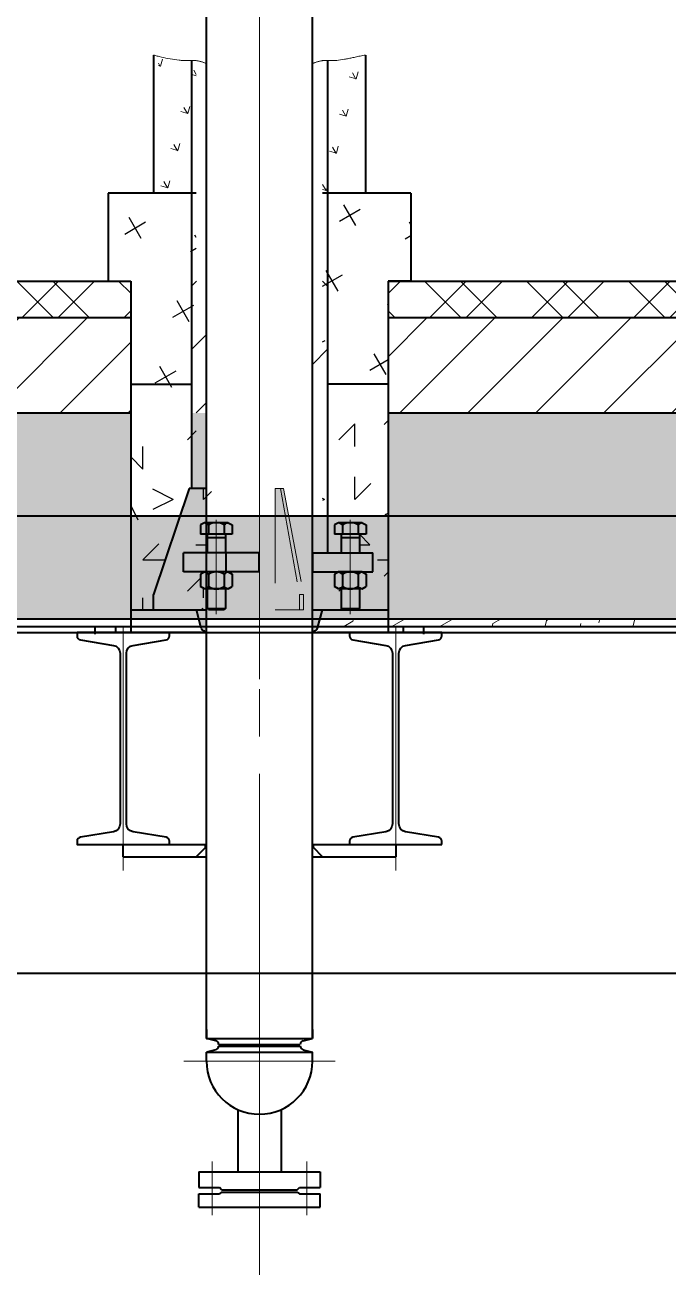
# Model space of a CAD drawing. Header units: millimetres. Extents: x 52110 to 400893, y -153728 to 31997.
# Drawn here: x 219034 to 219884, y -21382 to -19742 of the extents above; entities that cross this region are included whole.
import ezdxf

# ---------------------------------------------------------------- set-up
doc = ezdxf.new("R2010")
doc.units = ezdxf.units.MM
doc.header["$LTSCALE"] = 500
for name, pattern in [('CENTER', [2, 1.25, -0.25, 0.25, -0.25]), ('DASHED2', [0.375, 0.25, -0.125]), ('PHANTOM2', [1.25, 0.625, -0.125, 0.125, -0.125, 0.125, -0.125])]:
    doc.linetypes.add(name, pattern=pattern)
for name, color, linetype, lineweight in [('2D', 4, 'PHANTOM2', 20), ('POU', 4, 'Continuous', 20), ('SHI', 7, 'Continuous', 40), ('WEN', 3, 'Continuous', 20), ('XU', 6, 'DASHED2', 20), ('ZHONG', 1, 'CENTER', 20)]:
    doc.layers.add(name, color=color, linetype=linetype, lineweight=lineweight)
doc.layers.add('X1', color=4, linetype='Continuous')

# ---------------------------------------------------------------- blocks, each defined once
blk = doc.blocks.new('A$C25282B1C')
at = {"layer": 'SHI'}
for p, q in [((10.48125825748139, 160.000005457885), (10.48125825748139, 51.50000545788498)), ((10.48125825748139, 160.000005457885), (28.48125825748139, 160.000005457885)), ((28.48125825748139, 160.000005457885), (28.48125825748139, 133.000005457885)), ((30.48125825748139, 130.000005457885), (28.48125825748139, 133.000005457885)), ((30.48125825748139, 130.000005457885), (30.48125825748139, 30.00000545788498)), ((30.48125825748139, 130.000005457885), (30.48125825748139, 30.00000545788498)), ((10.48125825748139, 51.50000545788498), (10.48125825748139, 5.457884981296957e-06)), ((30.48125825748139, 30.00000545788498), (28.48125825748139, 27.00000545788498)), ((28.48125825748139, 27.00000545788498), (28.48125825748139, 5.457884981296957e-06)), ((10.48125825748139, 5.457884981296957e-06), (28.48125825748139, 5.457884981296957e-06))]:
    blk.add_line(p, q, dxfattribs=at)
at = {"layer": 'WEN'}
blk.add_line((33.48125825748139, 80.00000545788498), (33.48125825748139, 80.00000545788498), dxfattribs=at)
at = {"layer": 'ZHONG'}
for p, q in [((26.0439406021178, 142.500005457885), (4.779234586749226e-06, 142.500005457885)), ((26.0439406021178, 17.50000545788498), (4.779234586749226e-06, 17.50000545788498))]:
    blk.add_line(p, q, dxfattribs=at)
blk = doc.blocks.new('A$C1AC5615E')
at = {"layer": '2D'}
h = blk.add_hatch(dxfattribs=at)
h.set_pattern_fill('GRASS', color=256, scale=2, angle=30, style=0)
h.set_pattern_definition([(120, (-417850.4960974087, -464422.839628054), (-49.06899852934082, 13.14799852934082), [9.524999999999967, -62.31699999999987]), (74.99999999999999, (-417850.4960974087, -464422.839628054), (-49.06903197548466, 13.14800749120806), [9.525, -41.275]), (165, (-417850.4960974087, -464422.839628054), (-13.14800749120806, -49.06903197548466), [9.525, -41.275])])
edge = h.paths.add_edge_path()
edge.add_spline(control_points=[(374.4998659037228, 1574.045335388371), (361.6744125203986, 1570.283434265621), (345.2576627952221, 1565.46815114245), (328.1334034692554, 1566.965663278803), (324.4998659037228, 1566.612576956839)], knot_values=[0, 0, 0, 0, 39.61177139820362, 50.70359056945104, 50.70359056945104, 50.70359056945104, 50.70359056947351], degree=3, periodic=0)
edge.add_line((324.4998659037228, 1566.612576956955), (324.4998659038392, 1391.48565990819))
edge.add_line((324.4998659038392, 1391.48565990819), (374.4998659038974, 1391.48565990819))
edge.add_line((374.4998659038974, 1391.48565990819), (374.4998659037228, 1574.045335388488))
edge = h.paths.add_edge_path()
edge.add_spline(control_points=[(157.4998659036646, 1566.612576956781), (153.866328338132, 1566.965663278745), (136.7420690121653, 1565.46815114245), (120.325319287047, 1570.283434265621), (107.4998659037228, 1574.045335388371)], knot_values=[0, 0, 0, 7.439382443408249e-12, 11.09181917127733, 50.70359056948095, 50.70359056948095, 50.70359056948095, 50.70359056948095], degree=3, periodic=0)
edge.add_line((107.4998659037228, 1574.045335388313), (107.4998659036064, 1391.485659907725))
edge.add_line((107.4998659036064, 1391.485659907725), (157.4998659037228, 1391.485659907783))
edge.add_line((157.4998659037228, 1391.485659907783), (157.4998659037228, 1566.612576957014))
at = {"layer": 'WEN'}
for points in [[(157.6606535756437, 841.4856599082486), (164.1702367721882, 817.1915646827329, 0.3394542588641972), (168.9998659036064, 813.4856599082486), (168.9998659036646, 811.4856599083068), (170.9998659036064, 811.4856599083068), (170.9998659036064, 846.3730383004076, 0.169566396676881)], [(324.339078231802, 841.4856599082486), (317.8294950352574, 817.1915646827329, -0.3394542588641972), (312.9998659038392, 813.4856599082486), (312.999865903781, 811.4856599083068), (310.9998659038392, 811.4856599083068), (310.9998659038392, 846.3730383004076, -0.169566396676881)]]:
    blk.add_hatch(color=256, dxfattribs=at).paths.add_polyline_path(points)
at = {"layer": 'X1'}
h = blk.add_hatch(dxfattribs=at)
h.set_pattern_fill('CROSS', color=256, scale=10, angle=30, style=0)
h.set_pattern_definition([(30, (-417850.4960974087, -464422.839628054), (23.24261314031186, 86.74261314031186), [31.75, -95.25]), (120, (-417828.8104441237, -464428.6502813391), (-86.74261314031186, 23.24261314031186), [31.74999999999993, -95.24999999999973])])
h.paths.add_polyline_path([(440.9998659035482, 1391.485659908365), (324.4998659038392, 1391.48565990819), (324.4998659040721, 1127.485659908481), (410.9998659036646, 1127.48565990854), (410.99986590349, 1275.48565990819), (440.9998659035482, 1275.48565990819)])
h.paths.add_polyline_path([(157.4998659037228, 1391.485659907841), (40.99986590395565, 1391.485659907608), (40.99986590401386, 1275.485659908249), (70.99986590378103, 1275.485659908249), (70.99986590383924, 1127.485659908598), (157.4998659036064, 1127.485659908481)])
h = blk.add_hatch(dxfattribs=at)
h.set_pattern_fill('GEOL6', color=256, scale=200, style=0, pattern_type=2)
h.set_pattern_definition([(0, (-417810.4960974087, -464448.8396280541), (200, 200), [30, -80, 30, -60]), (0, (-417740.4960974087, -464428.8396280541), (200, 200), [30, -170]), (90, (-417730.4960974087, -464368.8396280541), (-200, 200), [30, -40, 30, -100]), (90, (-417810.4960974087, -464328.8396280541), (-200, 200), [30, -170]), (45, (-417730.4960974087, -464368.8396280541), (2.220446049250313e-14, 200.000000003805), [30, -139.70562748, 30, -83.13708498000001]), (135, (-417710.4960974087, -464428.8396280541), (-200.000000003805, 2.220446049250313e-14), [30, -111.42135624, 30, -111.42135624]), (225, (-417730.4960974087, -464268.8396280541), (-4.440892098500626e-14, -200.000000003805), [30, -252.8427124]), (225, (-417670.4960974087, -464448.8396280541), (-4.440892098500626e-14, -200.000000003805), [30, -252.8427124]), (26.56505119999999, (-417690.4960974087, -464388.8396280541), (200.0000000000188, 8.001289630854558e-08), [30, -417.2135954]), (63.43494880000001, (-417670.4960974087, -464348.8396280541), (8.001289630854558e-08, 200.0000000000188), [30, -417.2135954]), (116.5650512, (-417670.4960974087, -464348.8396280541), (-8.001296292192706e-08, 200.0000000000188), [29.99999999999993, -417.2135953999988]), (153.4349488, (-417770.4960974087, -464368.8396280541), (-200.0000000000188, 8.001291851300607e-08), [30, -417.2135954]), (206.5650512, (-417770.4960974087, -464368.8396280541), (-200.0000000000188, -8.001286300185484e-08), [29.99999999999993, -417.2135953999988]), (243.4349488, (-417830.4960974087, -464368.8396280541), (-8.001284079739435e-08, -200.0000000000188), [30, -417.2135954]), (296.5650512, (-417830.4960974087, -464368.8396280541), (8.001294071746656e-08, -200.0000000000188), [30, -417.2135954]), (333.4349488, (-417690.4960974087, -464388.8396280541), (200.0000000000188, -8.001302953530853e-08), [30, -417.2135954])])
h.paths.add_polyline_path([(410.9998659036064, 1101.485659908481), (324.4998659040721, 1101.485659908307), (324.4998659041303, 916.4856599081904), (348.9998659036646, 916.4856599082486), (348.9998659036646, 941.4856599082486), (340.2152562128322, 941.4856599081322), (340.2152562128322, 953.485659908074), (345.4114086357004, 956.4856599081904), (376.5883231717453, 956.4856599081322), (381.7844755945553, 953.4856599082486), (381.7844755944971, 941.4856599081322), (372.9998659036646, 941.4856599081322), (372.9998659037228, 916.4856599082486), (390.9998659036646, 916.4856599081904), (390.9998659036646, 891.4856599081322), (376.5883231719199, 891.4856599081904), (381.7844755945553, 888.4856599081322), (381.7844755945553, 872.1856599082603), (376.5883231719781, 869.1856599082603), (372.9998659037228, 869.1856599082603), (372.9998659036646, 843.0856599081089), (371.3998659037461, 841.4856599082486), (410.9998659036646, 841.4856599082486)])
h.paths.add_polyline_path([(348.9998659036064, 869.1856599082603), (345.4114086355257, 869.1856599081439), (340.2152562128904, 872.1856599082603), (340.2152562128904, 888.4856599081322), (345.4114086355257, 891.4856599081904), (310.9998659036646, 891.4856599081904), (310.9998659036646, 841.4856599081904), (350.5998659035831, 841.4856599081904), (348.9998659037228, 843.0856599079925)])
h.paths.add_polyline_path([(157.4998659036064, 1101.485659908365), (70.99986590372282, 1101.485659908598), (70.99986590378103, 841.4856599081322), (107.4998659037228, 841.4856599081322), (107.4998659037228, 861.485659908074), (154.4998659036064, 1001.48565990819), (157.4998659036646, 1001.485659908249)])
h.paths.add_polyline_path([(170.9998659036064, 869.1856599082021), (168.4114086356421, 869.1856599082603), (163.2152562128904, 872.1856599082021), (163.2152562128904, 888.4856599081904), (168.4114086357004, 891.4856599081904), (140.8540402806539, 891.4856599082486), (140.8540402807121, 916.4856599082486), (170.9998659036646, 916.4856599083068), (170.9998659036646, 941.4856599081322), (163.2152562128904, 941.4856599082486), (163.2152562128322, 953.4856599081322), (168.4114086356421, 956.4856599082486), (177.4998659037228, 956.4856599082486), (177.499865903781, 1001.485659908249), (154.4998659036064, 1001.485659908132), (107.4998659037228, 861.4856599083068), (107.4998659037228, 841.4856599081904), (170.9998659037228, 841.4856599081904)])
at = {"layer": '2D'}
for points, knots in [([(100.9998659037228, 1574.045335388371), (113.825319287047, 1570.283434265621), (136.7420690122235, 1565.468151142479), (158.6528744222887, 1567.384245520232), (166.6016561298165, 1564.598953820685), (170.9998659036646, 1562.668586808264)], [0, 0, 0, 0, 39.61177139820362, 50.70359056947351, 64.87617860784879, 64.87617860784879, 64.87617860784879, 64.87617860784879]), ([(380.9998659037228, 1574.045335388371), (361.6744125203986, 1570.283434265621), (345.2576627952221, 1565.468151142479), (323.346857385186, 1567.384245520232), (315.3980756776, 1564.598953820685), (310.9998659037519, 1562.668586808264)], [0, 0, 0, 0, 39.61177139820362, 50.70359056947351, 64.87617860786634, 64.87617860786634, 64.87617860786634, 64.87617860786634])]:
    blk.add_open_spline(points, degree=3, knots=knots, dxfattribs=at)
at = {"layer": 'SHI'}
for p, q in [((170.9998659036064, 275.6077519484461), (170.9998659037228, 2914.3635678684)), ((310.999865903781, 275.6077519482715), (310.9998659037228, 2914.3635678684)), ((100.9998659037228, 1574.045335388371), (100.9998659035482, 1391.485659907899)), ((150.9998659037228, 1566.612576956781), (150.9998659036064, 1001.48565990819)), ((330.9998659037228, 1566.612576956781), (330.9998659041885, 916.4856599081904)), ((380.9998659037228, 1574.045335388371), (380.9998659038392, 1391.485659908249)), ((157.4998659037228, 1391.485659907725), (40.99986590395565, 1391.48565990755)), ((40.99986590395565, 1391.48565990755), (40.99986590395565, 1275.48565990819)), ((440.9998659035482, 1391.485659908365), (324.4998659038974, 1391.485659908249)), ((440.9998659035482, 1391.485659908249), (440.9998659035482, 1275.48565990819)), ((40.99986590389744, 1275.485659908249), (70.99986590378103, 1275.48565990819)), ((70.99986590378103, 1275.48565990819), (70.99986590378103, 811.4856599082486)), ((410.9998659035482, 1275.48565990819), (410.9998659036646, 811.4856599081904)), ((440.9998659035482, 1275.485659908249), (410.9998659035482, 1275.48565990819)), ((70.99986590383924, 1139.48565990854), (150.9998659036355, 1139.485659908365)), ((410.9998659037228, 1139.485659908481), (330.9998659040721, 1139.485659908423)), ((147.9998659036064, 1001.48565990819), (100.9998659037228, 861.4856599081904)), ((170.9998659037228, 1001.48565990819), (147.9998659036064, 1001.48565990819)), ((168.4114086355839, 956.4856599081904), (163.2152562128904, 953.4856599081904)), ((163.2152562128904, 953.4856599081904), (163.2152562128904, 941.4856599081904)), ((199.5883231718617, 956.4856599081904), (168.4114086355839, 956.4856599081904)), ((173.6075610582775, 953.4856599081904), (173.6075610582775, 941.4856599081904)), ((194.3921707491099, 953.4856599081904), (194.3921707491099, 941.4856599081904)), ((199.5883231718617, 956.4856599081904), (204.7844755945553, 953.4856599081904)), ((204.7844755945553, 953.4856599081904), (204.7844755945553, 941.4856599081904)), ((345.4114086355839, 956.4856599081904), (340.2152562128904, 953.4856599081904)), ((340.2152562128904, 953.4856599081904), (340.2152562128904, 941.4856599081904)), ((376.5883231718617, 956.4856599081904), (345.4114086355839, 956.4856599081904)), ((350.6075610582775, 953.4856599081904), (350.6075610582775, 941.4856599081904)), ((371.3921707491099, 953.4856599081904), (371.3921707491099, 941.4856599081904)), ((376.5883231718617, 956.4856599081904), (381.7844755945553, 953.4856599081904)), ((381.7844755945553, 953.4856599081904), (381.7844755945553, 941.4856599081904)), ((204.7844755945553, 941.4856599081904), (163.2152562128904, 941.4856599081904)), ((170.9998659036646, 916.4856599081904), (170.9998659036646, 941.4856599081904)), ((171.9998659036646, 941.4856599081904), (171.9998659036646, 916.4856599081904)), ((195.9998659036646, 936.4856599081904), (171.9998659036646, 936.4856599081904)), ((195.9998659036646, 941.4856599081904), (195.9998659036646, 916.4856599081904)), ((381.7844755945553, 941.4856599081904), (340.2152562128904, 941.4856599081904)), ((348.9998659036646, 941.4856599081904), (348.9998659036646, 916.4856599081904)), ((372.9998659036646, 936.4856599081904), (348.9998659036646, 936.4856599081904)), ((372.9998659036646, 941.4856599081904), (372.9998659036646, 916.4856599081904)), ((240.795473186794, 916.4856599081904), (140.8540402807121, 916.4856599081904)), ((140.8540402807121, 891.4856599081904), (140.8540402807121, 916.4856599081904)), ((197.1456915267336, 891.4856599081904), (197.1456915267336, 916.4856599081904)), ((240.795473186794, 891.4856599081904), (240.795473186794, 916.4856599081904)), ((310.999865903781, 916.4856599081904), (390.9998659036646, 916.4856599081904)), ((310.999865903781, 916.4856599081904), (310.999865903781, 891.4856599081904)), ((390.9998659036646, 891.4856599081904), (390.9998659036646, 916.4856599081904)), ((240.795473186794, 891.4856599081904), (140.8540402807121, 891.4856599081904)), ((168.4114086355839, 891.4856599081904), (163.2152562128904, 888.4856599081904)), ((163.2152562128904, 888.4856599081904), (163.2152562128904, 872.1856599082021)), ((199.5883231718617, 891.4856599081904), (168.4114086355839, 891.4856599081904)), ((173.6075610582775, 888.4856599081904), (173.6075610582775, 872.1856599082021)), ((194.3921707491099, 888.4856599081904), (194.3921707491099, 872.1856599082021)), ((199.5883231718617, 891.4856599081904), (204.7844755945553, 888.4856599081904)), ((204.7844755945553, 888.4856599081904), (204.7844755945553, 872.1856599082021)), ((310.999865903781, 891.4856599081904), (390.9998659036646, 891.4856599081904)), ((345.4114086355839, 891.4856599081904), (340.2152562128904, 888.4856599081904)), ((340.2152562128904, 888.4856599081904), (340.2152562128904, 872.1856599082021)), ((376.5883231718617, 891.4856599081904), (345.4114086355839, 891.4856599081904)), ((350.6075610582775, 888.4856599081904), (350.6075610582775, 872.1856599082021)), ((371.3921707491099, 888.4856599081904), (371.3921707491099, 872.1856599082021)), ((376.5883231718617, 891.4856599081904), (381.7844755945553, 888.4856599081904)), ((381.7844755945553, 888.4856599081904), (381.7844755945553, 872.1856599082021)), ((168.4114086355839, 869.1856599082021), (163.2152562128904, 872.1856599082021)), ((199.5883231718617, 869.1856599082021), (204.7844755945553, 872.1856599082021)), ((345.4114086355839, 869.1856599082021), (340.2152562128904, 872.1856599082021)), ((376.5883231718617, 869.1856599082021), (381.7844755945553, 872.1856599082021)), ((100.9998659037228, 841.4856599081904), (100.9998659037228, 861.4856599081904)), ((199.5883231718617, 869.1856599082021), (168.4114086355839, 869.1856599082021)), ((170.9998659036646, 841.4856599081904), (170.9998659036646, 869.1856599082021)), ((171.9998659036646, 869.1856599082021), (171.9998659036646, 843.0856599081671)), ((195.9998659036646, 869.1856599082021), (195.9998659036646, 843.0856599081671)), ((376.5883231718617, 869.1856599082021), (345.4114086355839, 869.1856599082021)), ((348.9998659036646, 869.1856599082021), (348.9998659036646, 843.0856599081671)), ((372.9998659036646, 869.1856599082021), (372.9998659036646, 843.0856599081671)), ((70.99986590378103, 841.4856599081904), (70.99986590378103, 811.4856599081904)), ((70.99986590378103, 841.4856599081904), (170.9998659037228, 841.4856599081322)), ((164.1702367723046, 817.1915646826747), (157.6606535757601, 841.4856599081904)), ((164.1702367722464, 817.1915646828493), (157.6606535757601, 841.485659908365)), ((167.0998659036413, 841.4856599081904), (165.4998659036646, 843.0856599081671)), ((171.9998659036646, 843.0856599081671), (195.9998659036646, 843.0856599081671)), ((194.3998659036879, 841.4856599081904), (173.5998659036413, 841.4856599081904)), ((195.9998659036646, 843.0856599081671), (194.3998659036879, 841.4856599081904)), ((310.9998659037228, 841.4856599081904), (410.9998659036646, 841.4856599081904)), ((317.829495035141, 817.1915646826747), (324.3390782316856, 841.4856599081904)), ((317.8294950351992, 817.1915646828493), (324.3390782316856, 841.485659908365)), ((348.9998659036646, 843.0856599081671), (372.9998659036646, 843.0856599081671)), ((350.5998659036995, 841.4856599081904), (348.9998659036646, 843.0856599081671)), ((371.3998659036879, 841.4856599081904), (350.5998659036995, 841.4856599081904)), ((372.9998659036646, 843.0856599081671), (371.3998659036879, 841.4856599081904)), ((410.9998659036646, 841.4856599081904), (410.9998659036646, 811.4856599081904)), ((164.4998659036646, 811.4856599081904), (70.99986590378103, 811.4856599081904)), ((168.999865903781, 811.4856599081904), (168.999865903781, 813.4856599081904)), ((168.9998659036646, 811.485659908365), (168.9998659036646, 813.485659908365)), ((312.9998659036646, 811.4856599081904), (312.9998659036646, 813.4856599081904)), ((312.999865903781, 811.485659908365), (312.999865903781, 813.485659908365)), ((410.9998659036646, 811.4856599081904), (317.4998659036646, 811.4856599081904)), ((60.99986590366461, 531.4856687559295), (170.9998659036064, 531.4856687558131)), ((60.99986590366461, 515.4856599081904), (60.99986590366461, 531.4856599081904)), ((157.4998659037228, 515.4856613033699), (169.4998659037228, 527.4856613033699)), ((169.4998659037228, 527.4856613033699), (169.4998659037228, 531.4856687558131)), ((310.999865903781, 531.4856687558713), (420.999865903781, 531.4856687559295)), ((312.4998659037228, 527.4856613033699), (312.4998659037228, 531.4856687558131)), ((324.4998659037228, 515.4856613033699), (312.4998659037228, 527.4856613033699)), ((420.999865903781, 531.4856599081904), (420.999865903781, 515.4856599081904)), ((60.99986590366461, 515.4856687559295), (170.9998659036646, 515.4856687558131)), ((310.999865903781, 515.4856687558131), (420.999865903781, 515.4856687559295)), ((170.9998659036064, 287.4856599081613), (170.9998659036064, 275.6077519479513)), ((310.999865903781, 287.4856599081904), (310.999865903781, 275.6077519482133)), ((183.1686754062248, 272.3471292689283), (170.9998659036064, 275.6077519479513)), ((170.99986590349, 275.6077519483588), (310.9998659037228, 275.6077519482715)), ((186.9998659036064, 267.4856599081613), (294.999865903781, 267.4856599081904)), ((186.9998659036064, 265.4856599081613), (294.999865903781, 265.4856599081904)), ((298.8310564009298, 272.3471292690738), (310.999865903781, 275.6077519482133)), ((183.1686754062248, 260.6241905475108), (170.9998659036064, 257.3635678683713)), ((170.9998659036064, 245.4856599081613), (170.9998659036064, 257.3635678683713)), ((170.99986590349, 257.3635678683713), (310.9998659037228, 257.363567868284)), ((298.8310564009298, 260.6241905474235), (310.999865903781, 257.363567868284)), ((310.999865903781, 245.4856599081904), (310.999865903781, 257.363567868284)), ((212.499865903781, 181.5501455206613), (212.499865903781, 99.48565990819043)), ((269.4998659036937, 181.5501455206031), (269.499865903781, 99.48565990819043)), ((160.999865903781, 99.48565990819043), (240.999865903781, 99.48565990819043)), ((160.999865903781, 99.48565990819043), (160.999865903781, 78.48565990819043)), ((240.999865903781, 99.48565990819043), (320.999865903781, 99.48565990819043)), ((320.999865903781, 99.48565990819043), (320.999865903781, 78.48565990819043)), ((160.999865903781, 78.48565990819043), (187.999865903781, 78.48565990819043)), ((190.999865903781, 75.48565990819043), (187.999865903781, 78.48565990819043)), ((190.999865903781, 75.48565990819043), (290.999865903781, 75.48565990819043)), ((290.999865903781, 75.48565990819043), (293.999865903781, 78.48565990819043)), ((293.999865903781, 78.48565990819043), (320.999865903781, 78.48565990819043))]:
    blk.add_line(p, q, dxfattribs=at)
at = {"layer": 'SHI', "color": 7}
for p, q in [((50.99986590366461, 819.4856599081904), (50.99986590366461, 811.4856599081322)), ((430.999865903781, 819.4856599082486), (430.999865903781, 811.4856599081904))]:
    blk.add_line(p, q, dxfattribs=at)
at = {"layer": 'SHI'}
for points in [[(121.9998659036646, 531.4856599081904), (121.9998659036646, 535.9667196731098, 0.3666293647016401), (117.5711805363244, 541.194607469406), (74.02367653688998, 548.4525248026839, -0.3666293647019973), (65.24986590366461, 558.8096610029243), (65.24986590366461, 784.1616588135148, -0.3666293647011963), (74.02367653688998, 794.5187950137552), (117.5711805363244, 801.7767123469748, 0.3666293647015957), (121.9998659036646, 807.0046001433293), (121.9998659036646, 811.4856599081904), (-0.0001340963353868574, 811.4856599081904), (-0.0001340963353868574, 807.0046001433293, 0.366629364701598), (4.42855127088842, 801.7767123469748), (47.97605527032283, 794.5187950137552, -0.3666293647015348), (56.74986590366461, 784.1616588135148), (56.74986590366461, 558.8096610029243, -0.3666293647016597), (47.97605527032283, 548.4525248026839), (4.42855127088842, 541.194607469406, 0.3666293647015952), (-0.0001340963353868574, 535.9667196731098), (-0.0001340963353868574, 531.4856599081904)], [(481.999865903781, 531.4856599081904), (481.999865903781, 535.9667196731098, 0.3666293647016401), (477.5711805365572, 541.194607469406), (434.0236765371228, 548.4525248026839, -0.3666293647019973), (425.249865903781, 558.8096610029243), (425.249865903781, 784.1616588135148, -0.3666293647011963), (434.0236765371228, 794.5187950137552), (477.5711805365572, 801.7767123469748, 0.3666293647015957), (481.999865903781, 807.0046001433293), (481.999865903781, 811.4856599081904), (359.999865903781, 811.4856599081904), (359.999865903781, 807.0046001433293, 0.366629364701598), (364.4285512711213, 801.7767123469748), (407.9760552705557, 794.5187950137552, -0.3666293647015348), (416.749865903781, 784.1616588135148), (416.749865903781, 558.8096610029243, -0.3666293647016597), (407.9760552705557, 548.4525248026839), (364.4285512711213, 541.194607469406, 0.3666293647015952), (359.999865903781, 535.9667196731098), (359.999865903781, 531.4856599081904)]]:
    blk.add_lwpolyline(points, format="xyb", close=True, dxfattribs=at)
for centre, radius, start, end in [((166.3789862645499, 946.9654010990998), 9.734786514645075, 42.05082845338326, 77.94917155106938), ((183.9998659036646, 936.9856599081904), 19.50000000000048, 57.79577250096757, 122.2042274990324), ((201.6207455428375, 946.9654010990998), 9.734786514645075, 102.0508284489306, 137.9491715466168), ((343.3789862645499, 946.9654010990998), 9.734786514645075, 42.05082845338326, 77.94917155106938), ((360.9998659036646, 936.9856599081904), 19.50000000000048, 57.79577250096757, 122.2042274990324), ((378.6207455428375, 946.9654010990998), 9.734786514645075, 102.0508284489306, 137.9491715466168), ((166.3789862645499, 881.9654010990998), 9.734786514645075, 42.05082845338326, 77.94917155106938), ((183.9998659036646, 871.9856599081904), 19.50000000000048, 57.79577250096757, 122.2042274990324), ((201.6207455428375, 881.9654010990998), 9.734786514645075, 102.0508284489306, 137.9491715466168), ((343.3789862645499, 881.9654010990998), 9.734786514645075, 42.05082845338326, 77.94917155106938), ((360.9998659036646, 871.9856599081904), 19.50000000000048, 57.79577250096757, 122.2042274990324), ((378.6207455428375, 881.9654010990998), 9.734786514645075, 102.0508284489306, 137.9491715466168), ((166.3789862645499, 878.7059187172345), 9.734786514645075, 282.0508284489306, 317.9491715466167), ((183.9998659036646, 888.6856599082021), 19.50000000000048, 237.7957725009676, 302.2042274990324), ((201.6207455428375, 878.7059187172345), 9.734786514645075, 222.0508284533833, 257.9491715510694), ((343.3789862645499, 878.7059187172345), 9.734786514645075, 282.0508284489306, 317.9491715466167), ((360.9998659036646, 888.6856599082021), 19.50000000000048, 237.7957725009676, 302.2042274990324), ((378.6207455428375, 878.7059187172345), 9.734786514645075, 222.0508284533833, 257.9491715510694), ((168.999865903781, 818.4856599082486), 4.999999999999999, 194.9999999994714, 270), ((168.9998659037228, 818.4856599084233), 4.999999999999999, 194.9999999994714, 270), ((312.9998659036646, 818.4856599082486), 5, 270, 345.0000000005286), ((312.9998659037228, 818.4856599084233), 5, 270, 345.0000000005286), ((181.9998659036064, 267.4856599080449), 4.999999999999998, 0, 76.48134770883703), ((181.9998659036064, 265.4856599083942), 4.999999999999998, 283.518652291163, 0), ((299.999865903781, 267.4856599083068), 4.999999999999998, 103.5186522946005, 180), ((299.999865903781, 265.4856599081904), 4.999999999999998, 180, 256.4813477053995), ((240.999865903781, 245.4856599081904), 70, 180, 270), ((240.999865903781, 245.4856599081904), 70, 270, 0)]:
    blk.add_arc(centre, radius, start, end, dxfattribs=at)
at = {"layer": 'XU'}
for p, q in [((261.5910138904874, 1001.48565990819), (272.7677443976572, 1001.48565990819)), ((261.5910138904874, 1001.48565990819), (261.5910138904874, 841.4856599081904)), ((268.733209101978, 1001.48565990819), (294.079026573716, 861.4856599081904)), ((272.7677443976572, 1001.48565990819), (299.1455620923371, 861.4856599081904)), ((294.079026573716, 841.4856599081904), (294.079026573716, 861.4856599081904)), ((299.1455620923371, 861.4856599081904), (294.079026573716, 861.4856599081904)), ((299.1455620923371, 841.4856599081904), (299.1455620923371, 861.4856599081904)), ((261.5910138904874, 841.4856599081904), (299.1455620923371, 841.4856599081904))]:
    blk.add_line(p, q, dxfattribs=at)
at = {"layer": 'ZHONG'}
for p, q in [((240.9998659037228, 2.154222602257505e-05), (240.9998659037228, 3399.648868912402)), ((183.9998659036646, 960.4856599081904), (183.9998659036646, 835.5391195498305)), ((360.9998659036646, 960.4856599081904), (360.9998659036646, 835.5391195498305)), ((60.99986590366461, 819.2133897009553), (60.99986590366461, 497.0971537580263)), ((420.999865903781, 819.2133897009553), (420.999865903781, 497.0971537580263)), ((141.0247368754644, 245.4856599081904), (340.9749949320394, 245.4856599081904)), ((178.499865903781, 113.1984649676961), (178.499865903781, 68.04834225288505)), ((303.499865903781, 113.1984649676961), (303.499865903781, 68.04834225288505))]:
    blk.add_line(p, q, dxfattribs=at)
at = {"layer": 'WEN', "rotation": 90}
blk.add_blockref('A$C25282B1C', (320.9998713616224, 42.00440165072359), dxfattribs=at)

msp = doc.modelspace()

# ---------------------------------------------------------------- hatches: boundary and pattern name
at = {"layer": 'POU'}
h = msp.add_hatch(dxfattribs=at)
h.set_pattern_fill('STEEL', color=256, scale=30, angle=90, style=0)
h.set_pattern_definition([(135, (32984.13526495086, -89527.40226624561), (-67.35192090801866, -67.35192090801864), []), (135, (32936.51026495086, -89527.40226624561), (-67.35192090801866, -67.35192090801864), [])])
h.paths.add_polyline_path([(213933.6372798813, -20128.44465978352), (213933.6372798813, -20080.4446597835), (213913.6372798814, -20080.44465978351), (213913.6372798814, -20128.44465978352)])
h.paths.add_polyline_path([(213753.6372798812, -20080.44465978352), (213753.637279881, -20128.44465978352), (213773.6372798812, -20128.44465978352), (213773.6372798813, -20080.44465978351)])
h.paths.add_polyline_path([(213673.6372798815, -20128.44465978352), (213673.6372798815, -20080.44465978351), (212943.6372798809, -20080.44465978353), (212943.6372798809, -20128.44465978352)])
h.paths.add_polyline_path([(216383.6372798776, -20128.44465978347), (216383.6372798775, -20080.44465978348), (216363.6372798773, -20080.44465978348), (216363.6372798773, -20128.44465978347)])
h.paths.add_polyline_path([(219513.6372798809, -20080.44465978342), (219513.6372798809, -20128.44465978344), (220506.6372798809, -20128.44465978342), (220506.6372798809, -20080.44465978341)])
h.paths.add_polyline_path([(219413.6372798812, -20080.44465978343), (219413.6372798812, -20128.44465978345), (219433.6372798813, -20128.44465978344), (219433.6372798813, -20080.44465978341)])
h.paths.add_polyline_path([(219253.637279881, -20080.44465978344), (219253.637279881, -20128.44465978344), (219273.6372798809, -20128.44465978344), (219273.6372798809, -20080.44465978343)])
h.paths.add_polyline_path([(218013.6372798815, -20080.44465978345), (218013.6372798814, -20128.44465978346), (219173.6372798812, -20128.44465978344), (219173.6372798812, -20080.44465978344)])
h.paths.add_polyline_path([(217273.6372798809, -20128.44465978349), (217273.6372798808, -20080.44465978346), (216463.6372798771, -20080.44465978347), (216463.6372798771, -20128.44465978348)])
h.paths.add_polyline_path([(215413.6372798815, -20080.44465978349), (215413.6372798814, -20128.44465978348), (216123.6372798773, -20128.44465978347), (216123.6372798773, -20080.44465978348)])
h.paths.add_polyline_path([(214673.6372798809, -20128.4446597835), (214673.6372798808, -20080.4446597835), (214013.6372798812, -20080.44465978351), (214013.6372798812, -20128.44465978352)])
h = msp.add_hatch(dxfattribs=at)
h.set_pattern_fill('STEEL', color=256, scale=30, angle=90, style=0)
h.set_pattern_definition([(45.00000000000234, (405703.139294814, -89527.40226623804), (67.3519209080214, -67.3519209080159), []), (45.00000000000234, (405750.764294814, -89527.40226623804), (67.3519209080214, -67.3519209080159), [])])
h.paths.add_polyline_path([(219513.6372798809, -20080.44465978344), (219513.6372798809, -20128.44465978343), (220673.6372798808, -20128.44465978339), (220673.6372798808, -20080.44465978341)])
h.paths.add_polyline_path([(219413.6372798812, -20080.44465978344), (219413.6372798811, -20128.44465978342), (219433.6372798813, -20128.44465978342), (219433.6372798813, -20080.44465978344)])
h.paths.add_polyline_path([(219253.637279881, -20080.44465978345), (219253.637279881, -20128.44465978344), (219273.6372798809, -20128.44465978344), (219273.6372798809, -20080.44465978344)])
h.paths.add_polyline_path([(219173.6372798812, -20128.44465978344), (219173.6372798812, -20080.44465978345), (218180.6372798811, -20080.44465978346), (218180.6372798811, -20128.44465978347)])
h.paths.add_polyline_path([(222223.637279885, -20128.44465978333), (222223.637279885, -20080.44465978334), (221413.6372798814, -20080.44465978338), (221413.6372798813, -20128.44465978338)])
h.paths.add_polyline_path([(222323.6372798849, -20128.44465978333), (222323.6372798849, -20080.44465978333), (222303.6372798846, -20080.44465978333), (222303.6372798846, -20128.44465978333)])
h.paths.add_polyline_path([(223273.6372798808, -20128.44465978333), (223273.6372798808, -20080.44465978334), (222563.6372798848, -20080.44465978334), (222563.6372798848, -20128.44465978334)])
h.paths.add_polyline_path([(225013.6372798808, -20080.44465978328), (225013.6372798808, -20128.44465978326), (225743.6372798812, -20128.44465978325), (225743.6372798812, -20080.44465978327)])
h.paths.add_polyline_path([(224753.6372798809, -20080.4446597833), (224753.6372798809, -20128.44465978328), (224933.6372798813, -20128.44465978327), (224933.6372798812, -20080.44465978329)])
h.paths.add_polyline_path([(224673.637279881, -20128.44465978328), (224673.637279881, -20080.4446597833), (223863.6372798814, -20080.44465978332), (223863.6372798814, -20128.4446597833)])
h = msp.add_hatch(dxfattribs=at)
h.set_pattern_fill('ANSI31', color=256, scale=20, style=0)
h.set_pattern_definition([(45, (32984.13526495086, -89517.40226624561), (-44.90128060534576, 44.90128060534577), [])])
h.paths.add_polyline_path([(213673.6372798814, -20254.4446597835), (213673.6372798815, -20128.44465978352), (212943.6372798809, -20128.44465978352), (212943.6372798809, -20254.44465978353)])
h.paths.add_polyline_path([(213753.637279881, -20128.44465978352), (213753.637279881, -20254.44465978349), (213773.6372798813, -20254.44465978349), (213773.6372798813, -20128.44465978352)])
h.paths.add_polyline_path([(216383.6372798776, -20254.44465978338), (216383.6372798776, -20128.44465978349), (216363.6372798773, -20128.4446597835), (216363.6372798773, -20254.44465978338)])
h.paths.add_polyline_path([(216223.6372798772, -20254.4446597834), (216223.6372798771, -20128.44465978349), (216203.6372798771, -20128.44465978349), (216203.6372798772, -20254.4446597834)])
h.paths.add_polyline_path([(219513.6372798809, -20128.44465978346), (219513.6372798809, -20254.44465978324), (220673.6372798809, -20254.4446597832), (220673.6372798808, -20128.44465978346)])
h.paths.add_polyline_path([(219413.637279881, -20128.44465978347), (219413.6372798811, -20254.44465978325), (219433.6372798815, -20254.44465978325), (219433.6372798813, -20128.44465978347)])
h.paths.add_polyline_path([(219253.637279881, -20128.44465978349), (219253.637279881, -20254.44465978326), (219273.6372798809, -20254.44465978325), (219273.6372798809, -20128.44465978348)])
h.paths.add_polyline_path([(222483.637279885, -20254.44465978317), (222483.6372798849, -20128.44465978343), (222463.637279885, -20128.44465978343), (222463.6372798849, -20254.44465978317)])
h.paths.add_polyline_path([(222303.6372798845, -20254.44465978317), (222303.6372798845, -20216.44465978421), (222223.637279885, -20216.44465978416), (222223.637279885, -20128.44465978343), (221413.6372798814, -20128.44465978345), (221413.6372798812, -20254.44465978319)])
h.paths.add_polyline_path([(223273.6372798809, -20254.44465978316), (223273.6372798808, -20128.44465978341), (222563.6372798848, -20128.44465978344), (222563.6372798848, -20254.44465978317)])
h.paths.add_polyline_path([(224673.637279881, -20216.44465978299), (224673.637279881, -20128.44465978343), (224013.6372798814, -20128.44465978343), (224013.6372798812, -20254.44465978315), (225743.6372798812, -20254.44465978314), (225743.6372798809, -20128.44465978341), (225013.6372798808, -20128.44465978341), (225013.6372798808, -20216.44465978304), (224933.6372798814, -20216.44465978309), (224933.6372798813, -20128.44465978341), (224753.6372798809, -20128.44465978341), (224753.6372798809, -20216.44465978316)])
h.paths.add_polyline_path([(218013.6372798813, -20128.44465978348), (218013.6372798813, -20254.44465978331), (219173.6372798812, -20254.44465978325), (219173.6372798812, -20128.44465978349)])
h.paths.add_polyline_path([(217273.637279881, -20254.44465978334), (217273.6372798809, -20128.44465978349), (216463.6372798771, -20128.44465978349), (216463.6372798771, -20254.44465978339)])
h.paths.add_polyline_path([(213933.6372798814, -20254.44465978349), (213933.6372798813, -20128.44465978351), (213913.6372798814, -20128.4446597835), (213913.6372798814, -20254.44465978349)])
h.paths.add_polyline_path([(215413.6372798814, -20128.4446597835), (215413.6372798813, -20254.44465978342), (216123.6372798773, -20254.44465978339), (216123.6372798773, -20128.44465978349)])
h.paths.add_polyline_path([(214673.637279881, -20254.44465978346), (214673.6372798809, -20128.4446597835), (214013.6372798812, -20128.4446597835), (214013.6372798812, -20254.44465978349)])
h = msp.add_hatch(dxfattribs=at)
h.set_pattern_fill('ANSI33', color=256, scale=20, angle=90, style=0)
h.set_pattern_definition([(135, (32984.13526495086, -89517.40226624561), (-89.80256121069154, -89.80256121069152), []), (135, (32984.13526495086, -89427.59966624562), (-89.80256121069154, -89.80256121069152), [63.5, -31.75])])
h.paths.add_polyline_path([(213823.0461318945, -20390.44465978344), (213823.0461318945, -20354.44465978269), (213811.8694013873, -20354.44465978269), (213805.08653398, -20390.44465978344)])
h.paths.add_polyline_path([(213673.6372798814, -20390.44465978345), (213673.6372798814, -20254.44465978351), (212943.6372798809, -20254.44465978353), (212943.6372798809, -20390.44465978347)])
h.paths.add_polyline_path([(213913.6372798813, -20254.44465978352), (213913.6372798813, -20390.44465978345), (213948.7229941672, -20390.44465978344), (213936.6372798814, -20354.44465978271), (213933.6372798813, -20354.4446597827), (213933.6372798813, -20254.44465978352)])
h.paths.add_polyline_path([(216363.6372798773, -20254.44465978349), (216363.6372798773, -20390.4446597834), (216383.6372798777, -20390.4446597834), (216383.6372798776, -20254.4446597835)])
h.paths.add_polyline_path([(216332.1880257783, -20390.44465978339), (216325.4051583712, -20354.44465978409), (216314.228427864, -20354.44465978408), (216314.228427864, -20390.4446597834)])
h.paths.add_polyline_path([(216223.6372798771, -20390.4446597834), (216223.6372798771, -20254.4446597835), (216203.6372798771, -20254.4446597835), (216203.6372798772, -20354.44465978408), (216200.6372798771, -20354.44465978408), (216188.5515655917, -20390.4446597834)])
h.paths.add_polyline_path([(219513.6372798809, -20254.44465978347), (219513.6372798809, -20390.44465978331), (220673.637279881, -20390.44465978328), (220673.6372798809, -20254.44465978346)])
h.paths.add_polyline_path([(219253.637279881, -20254.44465978349), (219253.637279881, -20354.44465978356), (219250.637279881, -20354.44465978355), (219238.5515655953, -20390.44465978332), (219273.6372798809, -20390.44465978331), (219273.6372798809, -20254.44465978349)])
h.paths.add_polyline_path([(219382.1880257821, -20390.44465978332), (219375.405158375, -20354.44465978355), (219364.2284278679, -20354.44465978355), (219364.2284278679, -20390.44465978331)])
h.paths.add_polyline_path([(222223.6372798849, -20390.44465978322), (222223.637279885, -20254.44465978345), (221413.6372798812, -20254.44465978346), (221413.637279881, -20390.44465978324)])
h.paths.add_polyline_path([(222463.637279885, -20254.44465978345), (222463.6372798849, -20390.4446597832), (222498.7229941703, -20390.4446597832), (222486.637279885, -20354.44465978445), (222483.6372798849, -20354.44465978445), (222483.6372798849, -20254.44465978344)])
h.paths.add_polyline_path([(222323.6372798848, -20390.44465978321), (222323.6372798849, -20254.44465978344), (222303.6372798845, -20254.44465978345), (222303.6372798844, -20390.44465978321)])
h.paths.add_polyline_path([(222361.869401391, -20354.44465978445), (222355.0865339839, -20390.44465978322), (222373.0461318981, -20390.44465978321), (222373.0461318981, -20354.44465978445)])
h.paths.add_polyline_path([(223273.6372798811, -20390.4446597832), (223273.6372798809, -20254.44465978344), (222563.6372798848, -20254.44465978345), (222563.6372798848, -20390.44465978321)])
h.paths.add_polyline_path([(225013.6372798808, -20254.44465978341), (225013.6372798809, -20390.44465978317), (225743.6372798812, -20390.44465978315), (225743.6372798809, -20254.44465978342)])
h.paths.add_polyline_path([(224673.637279881, -20390.44465978318), (224673.637279881, -20254.44465978343), (224013.6372798812, -20254.44465978343), (224013.637279881, -20390.44465978318)])
h.paths.add_polyline_path([(224753.6372798809, -20254.44465978341), (224753.6372798809, -20354.44465978333), (224750.6372798809, -20354.44465978333), (224738.5515655952, -20390.44465978318), (224933.6372798814, -20390.44465978317), (224933.6372798813, -20254.44465978341)])
h.paths.add_polyline_path([(218013.6372798813, -20254.44465978349), (218013.6372798812, -20390.44465978336), (219173.6372798812, -20390.44465978332), (219173.6372798812, -20254.44465978349)])
h.paths.add_polyline_path([(217273.6372798812, -20390.44465978336), (217273.637279881, -20254.4446597835), (216463.6372798771, -20254.4446597835), (216463.6372798771, -20390.4446597834)])
h.paths.add_polyline_path([(215413.6372798812, -20254.44465978351), (215413.6372798811, -20390.44465978341), (216123.6372798773, -20390.4446597834), (216123.6372798773, -20254.4446597835)])
h.paths.add_polyline_path([(214853.6372798809, -20390.44465978343), (214853.6372798809, -20332.44465977943), (214673.637279881, -20332.44465977934), (214673.637279881, -20254.44465978352), (214013.6372798812, -20254.44465978352), (214013.6372798812, -20390.44465978345)])
h = msp.add_hatch(dxfattribs=at)
h.set_pattern_fill('ANSI33', color=256, scale=20, style=0)
h.set_pattern_definition([(135.0000000000024, (405703.139294814, -89517.40226623804), (89.80256121068787, 89.80256121069519), []), (135.0000000000024, (405613.336694814, -89517.40226623804), (89.80256121068787, 89.80256121069519), [63.5, -31.75])])
h.paths.add_polyline_path([(213785.4915836926, -20514.44465978269), (213790.5581192112, -20514.44465978268), (213790.5581192112, -20494.44465978251), (213809.3864407615, -20390.4446597835), (213805.08653398, -20390.4446597835), (213785.4915836926, -20494.44465978262)])
h.paths.add_polyline_path([(213843.8416725982, -20464.44465978267), (213843.8416725982, -20439.44465978271), (213843.6372798812, -20439.4446597827), (213843.6372798813, -20464.44465978269)])
h.paths.add_polyline_path([(213887.4914542582, -20464.4446597827), (213885.0488226131, -20464.4446597827), (213879.8526701904, -20467.4446597827), (213879.8526701904, -20483.74465978269), (213885.0488226131, -20486.74465978269), (213888.6372798813, -20486.74465978268), (213888.6372798813, -20512.84465978267), (213890.2372798813, -20514.44465978271), (213900.6372798813, -20514.4446597827), (213900.6372798813, -20512.84465978272), (213912.6372798813, -20512.84465978272), (213912.6372798813, -20486.74465978269), (213916.2257371494, -20486.74465978268), (213921.4218895721, -20483.74465978268), (213921.4218895721, -20467.44465978269), (213916.2257371494, -20464.4446597827), (213943.7831055042, -20464.44465978271), (213943.7831055042, -20439.44465978273), (213913.6372798813, -20439.44465978271), (213913.6372798814, -20414.44465978272), (213921.4218895721, -20414.44465978271), (213921.4218895721, -20402.44465978272), (213916.2257371494, -20399.44465978271), (213885.0488226132, -20399.44465978271), (213879.8526701904, -20402.44465978268), (213879.8526701904, -20414.4446597827), (213888.6372798813, -20414.44465978271), (213888.6372798813, -20439.44465978272), (213887.4914542582, -20439.44465978271)])
edge = h.paths.add_edge_path()
edge.add_arc((216413.6372798772, -20483.94465978407), 19.49999999999882, 57.79577249590269, 90)
edge.add_line((216413.6372798772, -20464.44465978408), (216413.6372798772, -20486.74465978406))
edge.add_arc((216413.6372798772, -20467.24465978407), 19.49999999999882, 269.9999999999999, 302.2042275040973)
edge.add_line((216424.0295847227, -20483.74465978404), (216424.0295847227, -20467.4446597841))
h.paths.add_polyline_path([(216351.7829760659, -20494.44465978413), (216332.1880257783, -20390.44465978346), (216327.8881189968, -20390.44465978346), (216346.7164405473, -20494.44465978391), (216346.7164405473, -20514.44465978408), (216351.7829760659, -20514.44465978408)])
h.paths.add_polyline_path([(216363.6372798773, -20390.44465978346), (216363.6372798773, -20526.44465978356), (216373.7611018962, -20526.44465978355), (216376.9764922052, -20514.44465978408), (216425.6372798772, -20514.44465978408), (216425.6372798772, -20486.74465978406), (216429.2257371454, -20486.74465978406), (216434.4218895681, -20483.74465978406), (216434.4218895681, -20467.44465978408), (216429.2257371454, -20464.44465978408), (216443.6372798772, -20464.44465978408), (216443.6372798772, -20439.44465978408), (216425.6372798772, -20439.44465978407), (216425.6372798772, -20414.44465978408), (216434.4218895681, -20414.44465978408), (216434.4218895681, -20402.44465978407), (216429.2257371454, -20399.44465978408), (216398.0488226092, -20399.44465978408), (216392.8526701864, -20402.44465978407), (216392.8526701864, -20414.44465978408), (216401.6372798772, -20414.44465978408), (216401.6372798772, -20439.44465978408), (216383.6372798777, -20439.44465978408), (216383.6372798777, -20390.44465978346)])
h.paths.add_polyline_path([(222450.6372798849, -20486.74465978445), (222462.6372798849, -20486.74465978444), (222462.6372798849, -20512.84465978447), (222450.6372798849, -20512.84465978448)])
h.paths.add_polyline_path([(222285.6372798849, -20512.84465978448), (222273.6372798849, -20512.84465978448), (222273.6372798849, -20486.74465978444), (222285.6372798849, -20486.74465978444)])
edge = h.paths.add_edge_path()
edge.add_arc((222256.0164002458, -20473.96491859352), 9.734786514606276, 42.05082845104229, 77.94917154972534)
edge.add_line((222258.0488226167, -20464.44465978448), (222252.852670194, -20467.44465978443))
edge.add_line((222252.852670194, -20467.44465978443), (222252.852670194, -20483.74465978444))
edge.add_line((222252.852670194, -20483.74465978444), (222258.0488226168, -20486.74465978448))
edge.add_arc((222256.0164002457, -20477.22440097546), 9.734786514606267, 282.0508284509805, 317.949171549295)
edge.add_line((222263.2449750395, -20483.74465978447), (222263.2449750395, -20467.44465978446))
h.paths.add_polyline_path([(222437.4914542618, -20439.44465978445), (222437.4914542618, -20464.44465978446), (222393.8416726018, -20464.44465978445), (222393.8416726018, -20439.44465978446)])
h.paths.add_polyline_path([(222303.6372798844, -20439.44465978445), (222323.6372798849, -20439.44465978445), (222323.6372798849, -20390.44465978341), (222303.6372798844, -20390.44465978341)])
h.paths.add_polyline_path([(222340.5581192149, -20514.44465978446), (222340.5581192148, -20494.44465978437), (222359.3864407655, -20390.44465978341), (222355.0865339839, -20390.44465978341), (222335.4915836963, -20494.4446597842), (222335.4915836963, -20514.44465978445)])
edge = h.paths.add_edge_path()
edge.add_arc((222433.0164002458, -20473.96491859352), 9.734786514606276, 42.05082845104229, 77.94917154972534)
edge.add_line((222435.0488226167, -20464.44465978448), (222429.852670194, -20467.44465978445))
edge.add_line((222429.852670194, -20467.44465978445), (222429.852670194, -20483.74465978444))
edge.add_line((222429.852670194, -20483.74465978444), (222435.0488226168, -20486.74465978448))
edge.add_arc((222433.0164002457, -20477.22440097546), 9.734786514606267, 282.0508284509805, 317.949171549295)
edge.add_line((222440.2449750395, -20483.74465978447), (222440.2449750395, -20467.44465978446))
h.paths.add_polyline_path([(222223.6372798849, -20526.4446597835), (222223.6372798849, -20390.44465978342), (221413.637279881, -20390.44465978343), (221413.6372798808, -20526.4446597835)])
h.paths.add_polyline_path([(222273.6372798849, -20512.84465978449), (222261.6372798849, -20512.84465978448), (222263.2372798849, -20514.44465978445), (222310.2980675569, -20514.44465978446), (222313.5134578658, -20526.44465978349), (222323.6372798848, -20526.4446597835), (222323.6372798849, -20464.44465978446), (222273.6372798849, -20464.44465978446), (222273.6372798849, -20439.44465978446), (222285.6372798849, -20439.44465978446), (222285.6372798849, -20414.44465978445), (222294.4218895757, -20414.44465978445), (222294.4218895757, -20402.44465978445), (222289.225737153, -20399.44465978445), (222258.0488226167, -20399.44465978445), (222252.852670194, -20402.44465978449), (222252.852670194, -20414.44465978445), (222261.6372798849, -20414.44465978445), (222261.6372798849, -20439.44465978445), (222243.6372798849, -20439.44465978445), (222243.6372798849, -20464.44465978445), (222258.0488226167, -20464.44465978445), (222252.852670194, -20467.44465978445), (222252.852670194, -20483.74465978445), (222258.0488226167, -20486.74465978444), (222273.6372798849, -20486.74465978444)])
h.paths.add_polyline_path([(222462.6372798849, -20486.74465978444), (222466.225737153, -20486.74465978445), (222471.4218895757, -20483.74465978445), (222471.4218895757, -20467.44465978443), (222466.225737153, -20464.44465978445), (222493.7831055078, -20464.44465978445), (222493.7831055078, -20439.44465978445), (222463.637279885, -20439.44465978445), (222463.637279885, -20414.44465978445), (222471.4218895757, -20414.44465978445), (222471.4218895757, -20402.44465978444), (222466.225737153, -20399.44465978445), (222463.637279885, -20399.44465978445), (222463.637279885, -20390.44465978342), (222393.6372798849, -20390.44465978342), (222393.6372798849, -20464.44465978445), (222435.0488226167, -20464.44465978445), (222429.8526701941, -20467.44465978444), (222429.852670194, -20483.74465978445), (222435.0488226167, -20486.74465978444), (222438.6372798849, -20486.74465978444), (222438.6372798849, -20512.84465978445), (222440.2372798849, -20514.44465978446), (222450.6372798849, -20514.44465978446), (222450.6372798849, -20512.84465978448), (222462.6372798849, -20512.84465978448)])
h.paths.add_polyline_path([(223273.6372798812, -20526.44465978348), (223273.637279881, -20390.44465978341), (222563.6372798848, -20390.44465978341), (222563.6372798848, -20514.44465978445), (222463.637279885, -20514.44465978452), (222463.637279885, -20526.44465978349)])
h.paths.add_polyline_path([(225013.6372798809, -20390.4446597834), (225013.6372798809, -20526.44465978345), (225743.6372798809, -20526.44465978347), (225743.6372798809, -20390.44465978338)])
h.paths.add_polyline_path([(224923.7611018998, -20526.44465978347), (224926.9764922089, -20514.44465978333), (224975.6372798809, -20514.44465978333), (224975.6372798809, -20486.74465978332), (224979.2257371491, -20486.74465978332), (224984.4218895718, -20483.74465978333), (224984.4218895718, -20467.44465978332), (224979.2257371491, -20464.44465978333), (224993.6372798809, -20464.44465978333), (224993.6372798809, -20439.44465978333), (224975.6372798809, -20439.44465978334), (224975.6372798809, -20414.44465978333), (224984.4218895718, -20414.44465978333), (224984.4218895718, -20402.44465978334), (224979.2257371491, -20399.44465978335), (224948.0488226129, -20399.44465978334), (224942.8526701902, -20402.44465978336), (224942.8526701902, -20414.44465978333), (224951.6372798809, -20414.44465978333), (224951.6372798809, -20439.44465978335), (224933.6372798815, -20439.44465978334), (224933.6372798815, -20390.4446597834), (224738.5515655951, -20390.44465978341), (224703.637279881, -20494.44465978334), (224703.637279881, -20514.44465978335), (224673.637279881, -20514.44465978333), (224673.637279881, -20390.44465978341), (224013.6372798811, -20390.4446597834), (224013.6372798808, -20526.44465978348)])
h.paths.add_polyline_path([(218013.6372798812, -20390.44465978346), (218013.637279881, -20526.44465978354), (220673.6372798812, -20526.4446597835), (220673.637279881, -20390.44465978343)])
h.paths.add_polyline_path([(217273.6372798813, -20526.44465978354), (217273.6372798812, -20390.44465978346), (216463.6372798772, -20390.44465978346), (216463.6372798772, -20526.44465978355)])
edge = h.paths.add_edge_path()
edge.add_arc((213723.6372798813, -20467.24465978267), 19.49999999999882, 237.7957724958189, 269.9999999999145)
edge.add_line((213723.6372798813, -20486.74465978267), (213723.6372798813, -20464.44465978269))
edge.add_arc((213723.6372798813, -20483.94465978268), 19.49999999999882, 90.0000000000855, 122.2042275039794)
edge.add_line((213713.2449750359, -20467.44465978268), (213713.2449750359, -20483.74465978263))
h.paths.add_polyline_path([(213711.6372798813, -20439.44465978269), (213723.6372798813, -20439.44465978269), (213723.6372798813, -20464.44465978269), (213708.0488226131, -20464.44465978269), (213702.8526701904, -20467.44465978269), (213702.8526701903, -20483.74465978265), (213708.0488226131, -20486.74465978267), (213711.6372798813, -20486.74465978267), (213711.6372798813, -20512.84465978268), (213713.2372798813, -20514.44465978268), (213673.6372798813, -20514.44465978267), (213673.6372798814, -20390.44465978349), (212943.6372798809, -20390.4446597835), (212943.6372798809, -20526.44465978359), (213773.6372798812, -20526.44465978359), (213773.6372798812, -20439.44465978269), (213735.6372798813, -20439.44465978268), (213735.6372798813, -20414.4446597827), (213744.4218895721, -20414.44465978269), (213744.4218895721, -20402.44465978269), (213739.2257371494, -20399.44465978269), (213708.0488226132, -20399.44465978269), (213702.8526701904, -20402.44465978268), (213702.8526701904, -20414.44465978268), (213711.6372798813, -20414.44465978268)])
h.paths.add_polyline_path([(213923.7611018998, -20526.4446597836), (213926.9764922091, -20514.44465978276), (213913.6372798814, -20514.44465978276), (213913.6372798814, -20526.4446597836)])
h.paths.add_polyline_path([(215413.6372798812, -20390.44465978347), (215413.637279881, -20526.44465978357), (216293.6372798773, -20526.44465978355), (216293.6372798773, -20390.44465978346), (216188.5515655917, -20390.44465978346), (216153.6372798773, -20494.44465978395), (216153.6372798773, -20514.4446597841), (216123.6372798773, -20514.44465978408), (216123.6372798773, -20390.44465978346)])
h.paths.add_polyline_path([(214673.6372798813, -20526.44465978358), (214673.6372798811, -20390.44465978348), (214013.6372798812, -20390.44465978349), (214013.6372798812, -20526.44465978358)])
h = msp.add_hatch(dxfattribs=at)
h.set_pattern_fill('FLEX', color=256, scale=5, angle=30, style=0)
h.set_pattern_definition([(30, (32984.13526495086, -89517.40226624561), (-15.875, 27.49630657015593), [31.75, -31.75]), (74.99999999999999, (33011.63157152102, -89501.52726624561), (-15.87500685704576, 27.49631844690758), [7.9375, -29.0263, 7.9375, -44.90130000000001])])
h.paths.add_polyline_path([(219518.6370709686, -20526.44465978353), (219430.6372798793, -20526.44465978356), (219430.6372798793, -20536.44465978353), (219518.6370709686, -20536.44465978353)])
h.paths.add_polyline_path([(220488.6372798824, -20526.44465978347), (219518.6370709686, -20526.44465978353), (219518.6370709686, -20536.44465978353), (220488.6372798823, -20536.4446597835)])
h.paths.add_polyline_path([(220608.6372798819, -20526.44465978347), (220488.6372798823, -20526.44465978347), (220488.6372798823, -20536.44465978347), (220608.6372798819, -20536.44465978347)])

# ---------------------------------------------------------------- linework, layer by layer
at = {"layer": 'SHI'}
for p, q in [((218013.6372798814, -20080.44465978349), (219173.6372798812, -20080.44465978348)), ((219513.6372798809, -20080.44465978347), (220673.6372798808, -20080.44465978346)), ((218013.6372798814, -20128.44465978347), (219174.8844305883, -20128.44465978346)), ((219513.6372798809, -20128.44465978346), (220673.6372798808, -20128.44465978346)), ((218013.6372798813, -20254.44465978349), (219173.6372798812, -20254.44465978349)), ((219513.6372798809, -20254.44465978347), (220673.6372798809, -20254.44465978346)), ((218013.6372798812, -20390.44465978345), (220673.637279881, -20390.44465978343)), ((218013.637279881, -20526.44465978354), (220673.6372798812, -20526.44465978352)), ((218013.637279881, -20536.44465978354), (220673.6372798812, -20536.44465978353)), ((219126.6372798833, -20546.45163855385), (219126.6372798833, -20536.44465978354)), ((219560.6372798788, -20546.45163855384), (219560.6372798788, -20536.44465978353)), ((212123.6372798809, -20544.45163855386), (226563.637279881, -20544.45163855377)), ((212123.6372798809, -20994.45163855361), (226563.6372798811, -20994.45163855361))]:
    msp.add_line(p, q, dxfattribs=at)
at = {"layer": 'ZHONG', "color": 1, "ltscale": 0.5}
msp.add_line((219343.6372798809, -13244.29280784225), (219343.6372798809, -24030.84724982339), dxfattribs=at)

# ---------------------------------------------------------------- block references
at = {"layer": 'WEN'}
msp.add_blockref('A$C1AC5615E', (219102.6374139774, -21355.93031969174), dxfattribs=at)

doc.saveas('drawing.dxf')
